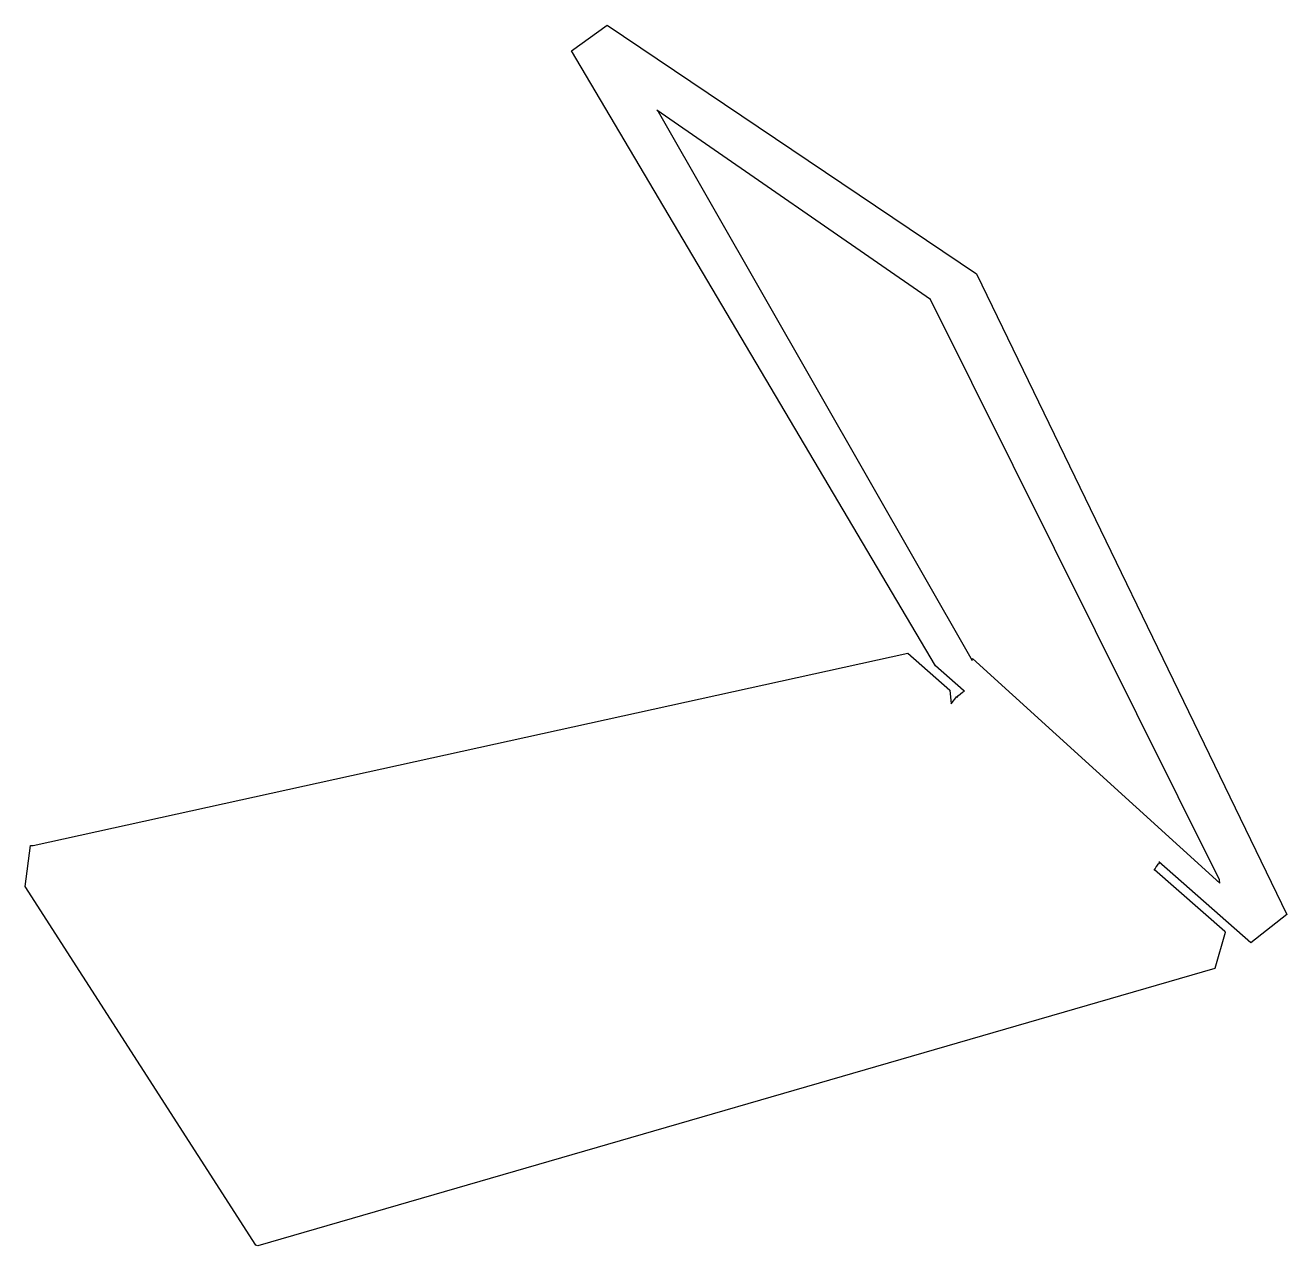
# Model space of a CAD drawing. Header units: centimetres. Extents: x -9.3 to 9.3, y -9 to 9.
import ezdxf

# ---------------------------------------------------------------- set-up
doc = ezdxf.new("R2010")
doc.units = ezdxf.units.CM
doc.header["$MEASUREMENT"] = 0
doc.layers.add('Camada 1', color=7, linetype='Continuous')

msp = doc.modelspace()

# ---------------------------------------------------------------- linework, layer by layer
at = {"layer": 'Camada 1'}
for points, knots in [([(4.7457, 5.35771), (4.7457, 5.35771), (-0.72115, 9.04052), (-0.72115, 9.04052), (-0.72115, 9.04052), (-0.72115, 9.04052), (-1.25259, 8.6609), (-1.25259, 8.6609), (-1.25259, 8.6609), (-1.25259, 8.6609), (4.13885, -0.45148), (4.13885, -0.45148), (4.13885, -0.45148), (4.13885, -0.45148), (4.55417, -0.81631), (4.55417, -0.81631), (4.55417, -0.81631), (4.55417, -0.81631), (4.56957, -0.82218), (4.56957, -0.82218), (4.56957, -0.82218), (4.52782, -0.8457), (4.48829, -0.87653), (4.45342, -0.91645), (4.45342, -0.91645), (4.45342, -0.91645), (4.45625, -0.90166), (4.45625, -0.90166), (4.45625, -0.90166), (4.45625, -0.90166), (4.3701, -1.01069), (4.3701, -1.01069), (4.3701, -1.01069), (4.3701, -1.01069), (4.35105, -0.80942), (4.35105, -0.80942), (4.35105, -0.80942), (4.35105, -0.80942), (3.72655, -0.26157), (3.72655, -0.26157), (3.72655, -0.26157), (3.72655, -0.26157), (-9.2202, -3.10888), (-9.2202, -3.10888), (-9.2202, -3.10888), (-9.2202, -3.10888), (-9.26399, -3.10888), (-9.26399, -3.10888), (-9.26399, -3.10888), (-9.26399, -3.10888), (-9.33979, -3.71615), (-9.33979, -3.71615), (-9.33979, -3.71615), (-9.33979, -3.71615), (-5.92291, -9.03203), (-5.92291, -9.03203), (-5.92291, -9.03203), (-5.92291, -9.03203), (-5.89433, -9.04052), (-5.89433, -9.04052), (-5.89433, -9.04052), (-5.89433, -9.04052), (8.27691, -4.93146), (8.27691, -4.93146), (8.27691, -4.93146), (8.27691, -4.93146), (8.4287, -4.39981), (8.4287, -4.39981), (8.4287, -4.39981), (8.4287, -4.39981), (8.42042, -4.37751), (8.42042, -4.37751), (8.42042, -4.37751), (8.42042, -4.37751), (7.38325, -3.46885), (7.38325, -3.46885), (7.38325, -3.46885), (7.38325, -3.46885), (7.36928, -3.47798), (7.36928, -3.47798), (7.36928, -3.47798), (7.40291, -3.44798), (7.40942, -3.39895), (7.45321, -3.37178), (7.45321, -3.37178), (7.45321, -3.37178), (7.44469, -3.35434), (7.44469, -3.35434), (7.44469, -3.35434), (7.44469, -3.35434), (8.80878, -4.55203), (8.80878, -4.55203), (8.80878, -4.55203), (8.80878, -4.55203), (9.33979, -4.13409), (9.33979, -4.13409), (9.33979, -4.13409), (9.33979, -4.13409), (4.7457, 5.35771), (4.7457, 5.35771)], [0, 0, 0, 0, 0.03846154, 0.03846154, 0.03846154, 0.03846154, 0.07692308, 0.07692308, 0.07692308, 0.07692308, 0.11538462, 0.11538462, 0.11538462, 0.11538462, 0.15384615, 0.15384615, 0.15384615, 0.15384615, 0.19230769, 0.19230769, 0.19230769, 0.19230769, 0.23076923, 0.23076923, 0.23076923, 0.23076923, 0.26923077, 0.26923077, 0.26923077, 0.26923077, 0.30769231, 0.30769231, 0.30769231, 0.30769231, 0.34615385, 0.34615385, 0.34615385, 0.34615385, 0.38461538, 0.38461538, 0.38461538, 0.38461538, 0.42307692, 0.42307692, 0.42307692, 0.42307692, 0.46153846, 0.46153846, 0.46153846, 0.46153846, 0.5, 0.5, 0.5, 0.5, 0.53846154, 0.53846154, 0.53846154, 0.53846154, 0.57692308, 0.57692308, 0.57692308, 0.57692308, 0.61538462, 0.61538462, 0.61538462, 0.61538462, 0.65384615, 0.65384615, 0.65384615, 0.65384615, 0.69230769, 0.69230769, 0.69230769, 0.69230769, 0.73076923, 0.73076923, 0.73076923, 0.73076923, 0.76923077, 0.76923077, 0.76923077, 0.76923077, 0.80769231, 0.80769231, 0.80769231, 0.80769231, 0.84615385, 0.84615385, 0.84615385, 0.84615385, 0.88461538, 0.88461538, 0.88461538, 0.88461538, 0.92307692, 0.92307692, 0.92307692, 0.92307692, 1, 1, 1, 1]), ([(4.06265, 4.97787), (4.06265, 4.97787), (8.34501, -3.6209), (8.34501, -3.6209), (8.34501, -3.6209), (8.34501, -3.6209), (8.34726, -3.66995), (8.34726, -3.66995), (8.34726, -3.66995), (8.34726, -3.66995), (4.68609, -0.34224), (4.68609, -0.34224), (4.68609, -0.34224), (4.68609, -0.34224), (4.68387, -0.37264), (4.68387, -0.37264), (4.68387, -0.37264), (4.68387, -0.37264), (0.03, 7.75996), (0.03, 7.75996), (0.03, 7.75996), (0.03, 7.75996), (0.01407, 7.78306), (0.01407, 7.78306), (0.01407, 7.78306), (0.01407, 7.78306), (4.06265, 4.97787), (4.06265, 4.97787)], [0, 0, 0, 0, 0.125, 0.125, 0.125, 0.125, 0.25, 0.25, 0.25, 0.25, 0.375, 0.375, 0.375, 0.375, 0.5, 0.5, 0.5, 0.5, 0.625, 0.625, 0.625, 0.625, 0.75, 0.75, 0.75, 0.75, 1, 1, 1, 1])]:
    msp.add_open_spline(points, degree=3, knots=knots, dxfattribs=at)

doc.saveas('drawing.dxf')
